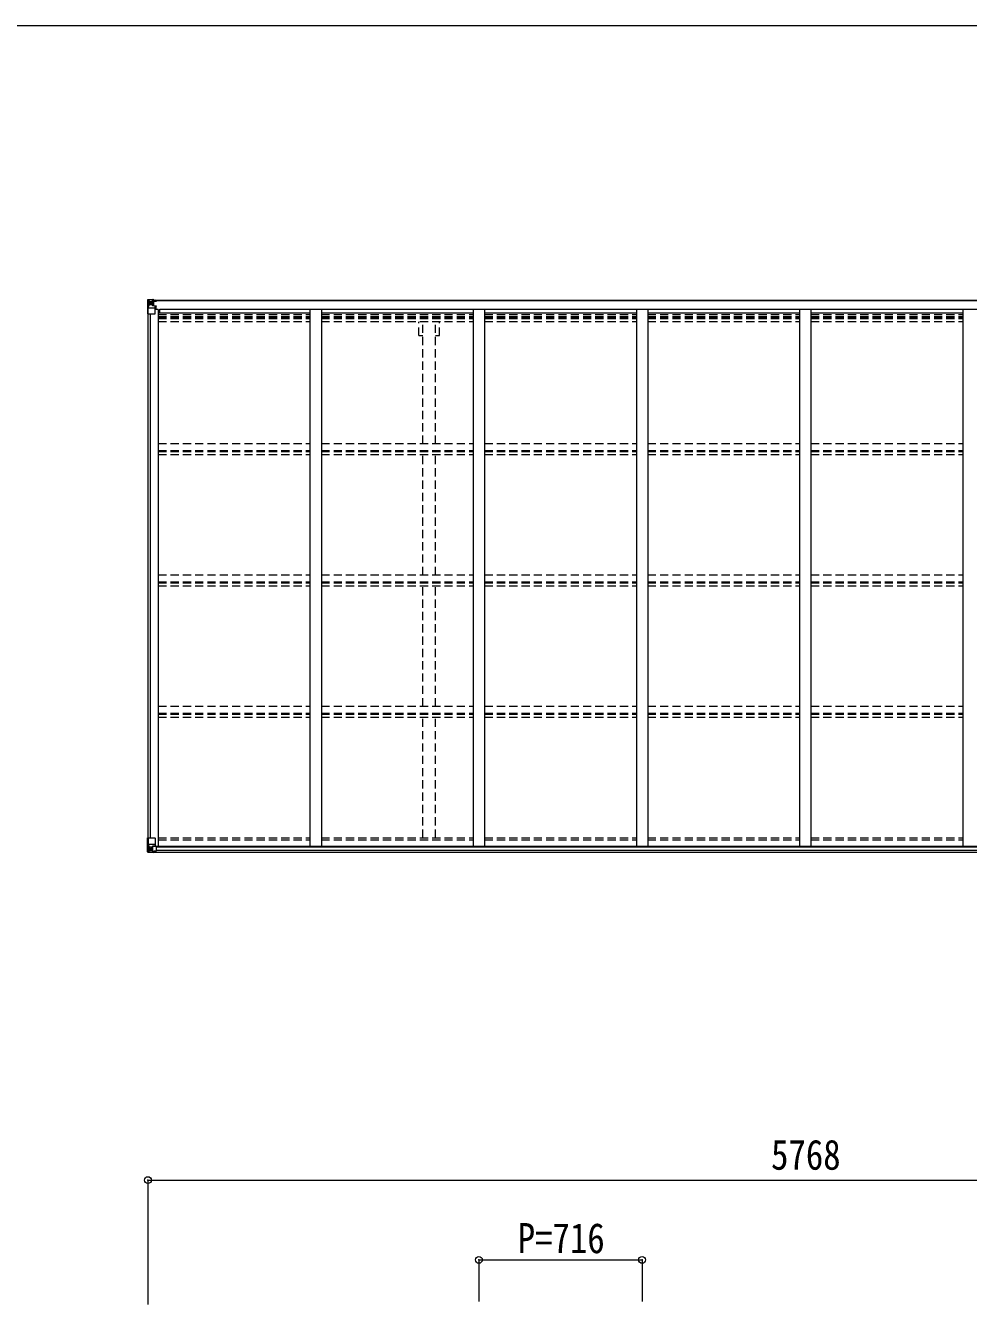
# Model space of a CAD drawing. Units: millimetres at full size, sheet at 1:30; details may follow other scales. Extents: x -8432 to 8432, y -5820 to 5820.
# Drawn here: x 89 to 4226, y 209 to 5820 of the extents above; entities that cross this region are included whole.
import ezdxf
from ezdxf.enums import TextEntityAlignment as Align

# ---------------------------------------------------------------- set-up
doc = ezdxf.new("R2010")
doc.units = ezdxf.units.MM
doc.header["$LTSCALE"] = 30
doc.header["$PDMODE"] = 32
doc.header["$PDSIZE"] = 30
doc.linetypes.add('DASHED1', pattern=[1.8, 1.2, -0.6])
for name, color, linetype, lineweight in [('0-3_ELV2', 4, 'Continuous', 9), ('0-4_TABLE1', 6, 'Continuous', 9), ('0-6_OTH_LINE', 6, 'Continuous', 9), ('F-0_240', 7, 'Continuous', 9)]:
    doc.layers.add(name, color=color, linetype=linetype, lineweight=lineweight)
doc.styles.add('ＭＳ ゴシック', font='')
doc.styles.get('ＭＳ ゴシック').set_extended_font_data('MS Gothic')

msp = doc.modelspace()

# ---------------------------------------------------------------- linework, layer by layer
at = {"layer": '0-3_ELV2'}
for p, q in [((647.77, 4615.91), (6372.77, 4615.91)), ((647.77, 4613.77), (6372.77, 4613.77)), ((626.27, 4555.14), (626.27, 2255.83)), ((635.97, 4555.14), (635.97, 2255.83)), ((671.27, 4573.79), (658.27, 4573.79)), ((671.27, 4573.79), (671.27, 2219.81)), ((671.27, 4560.11), (1337.27, 4560.11)), ((678.77, 4560.11), (678.77, 4575.63)), ((678.77, 4575.63), (6341.77, 4575.63)), ((1337.27, 4575.61), (1337.27, 2219.81)), ((1387.27, 4575.61), (1387.27, 2219.81)), ((1387.27, 4560.11), (2053.27, 4560.11)), ((2053.27, 4575.61), (2053.27, 2219.81)), ((2103.27, 4575.61), (2103.27, 2219.81)), ((2103.27, 4560.11), (2769.27, 4560.11)), ((2769.27, 4575.61), (2769.27, 2219.81)), ((2819.27, 4575.61), (2819.27, 2219.81)), ((2819.27, 4560.11), (3485.27, 4560.11)), ((3485.27, 4575.61), (3485.27, 2219.81)), ((3535.27, 4575.61), (3535.27, 2219.81)), ((3535.27, 4560.11), (4201.27, 4560.11)), ((4201.27, 4575.61), (4201.27, 2219.81)), ((651, 2219.81), (6369.53, 2219.81)), ((652.77, 2194.04), (6367.77, 2194.04)), ((662.77, 2217.55), (6357.77, 2217.55)), ((662.77, 2201.94), (6357.77, 2201.94))]:
    msp.add_line(p, q, dxfattribs=at)
at = {"layer": '0-3_ELV2', "linetype": 'DASHED1'}
for p, q in [((671.27, 4551.72), (1337.27, 4551.72)), ((1387.27, 4551.72), (2053.27, 4551.72)), ((2103.27, 4551.72), (2769.27, 4551.72)), ((2819.27, 4551.72), (3485.27, 4551.72)), ((3535.27, 4551.72), (4201.27, 4551.72)), ((671.27, 4543.52), (1337.27, 4543.52)), ((671.27, 4539.59), (1337.27, 4539.59)), ((671.27, 4534.51), (1337.27, 4534.51)), ((671.27, 4521.5), (1337.27, 4521.5)), ((1387.27, 4543.52), (2053.27, 4543.52)), ((1387.27, 4539.59), (2053.27, 4539.59)), ((1387.27, 4534.51), (2053.27, 4534.51)), ((1387.27, 4521.5), (2053.27, 4521.5)), ((1815.07, 4459.91), (1815.07, 4520.31)), ((1832.77, 3985.76), (1832.77, 4520.31)), ((1887.77, 3985.76), (1887.77, 4520.31)), ((1905.47, 4459.91), (1905.47, 4520.31)), ((2103.27, 4543.52), (2769.27, 4543.52)), ((2103.27, 4539.59), (2769.27, 4539.59)), ((2103.27, 4534.51), (2769.27, 4534.51)), ((2103.27, 4521.5), (2769.27, 4521.5)), ((2819.27, 4543.52), (3485.27, 4543.52)), ((2819.27, 4539.59), (3485.27, 4539.59)), ((2819.27, 4534.51), (3485.27, 4534.51)), ((2819.27, 4521.5), (3485.27, 4521.5)), ((3535.27, 4543.52), (4201.27, 4543.52)), ((3535.27, 4539.59), (4201.27, 4539.59)), ((3535.27, 4534.51), (4201.27, 4534.51)), ((3535.27, 4521.5), (4201.27, 4521.5)), ((1815.07, 4459.91), (1832.77, 4459.91)), ((1887.77, 4459.91), (1905.47, 4459.91)), ((671.27, 3985.76), (1337.23, 3985.76)), ((1387.27, 3985.76), (2053.23, 3985.76)), ((2103.27, 3985.76), (2769.23, 3985.76)), ((2819.27, 3985.76), (3485.23, 3985.76)), ((3535.27, 3985.76), (4201.23, 3985.76)), ((671.27, 3956.03), (1337.23, 3956.03)), ((671.27, 3951.48), (1337.23, 3951.48)), ((671.27, 3938.47), (1337.23, 3938.47)), ((1387.27, 3956.03), (2053.23, 3956.03)), ((1387.27, 3951.48), (2053.23, 3951.48)), ((1387.27, 3938.47), (2053.23, 3938.47)), ((1832.77, 3409.69), (1832.77, 3938.47)), ((1887.77, 3409.69), (1887.77, 3938.47)), ((2103.27, 3956.03), (2769.23, 3956.03)), ((2103.27, 3951.48), (2769.23, 3951.48)), ((2103.27, 3938.47), (2769.23, 3938.47)), ((2819.27, 3956.03), (3485.23, 3956.03)), ((2819.27, 3951.48), (3485.23, 3951.48)), ((2819.27, 3938.47), (3485.23, 3938.47)), ((3535.27, 3956.03), (4201.23, 3956.03)), ((3535.27, 3951.48), (4201.23, 3951.48)), ((3535.27, 3938.47), (4201.23, 3938.47)), ((671.27, 3409.69), (1337.23, 3409.69)), ((671.27, 3379.95), (1337.23, 3379.95)), ((671.27, 3375.4), (1337.23, 3375.4)), ((1387.27, 3409.69), (2053.23, 3409.69)), ((1387.27, 3379.95), (2053.23, 3379.95)), ((1387.27, 3375.4), (2053.23, 3375.4)), ((2103.27, 3409.69), (2769.23, 3409.69)), ((2103.27, 3379.95), (2769.23, 3379.95)), ((2103.27, 3375.4), (2769.23, 3375.4)), ((2819.27, 3409.69), (3485.23, 3409.69)), ((2819.27, 3379.95), (3485.23, 3379.95)), ((2819.27, 3375.4), (3485.23, 3375.4)), ((3535.27, 3409.69), (4201.23, 3409.69)), ((3535.27, 3379.95), (4201.23, 3379.95)), ((3535.27, 3375.4), (4201.23, 3375.4)), ((671.27, 3362.39), (1337.23, 3362.39)), ((1387.27, 3362.39), (2053.23, 3362.39)), ((1832.77, 2833.61), (1832.77, 3362.39)), ((1887.77, 2833.61), (1887.77, 3362.39)), ((2103.27, 3362.39), (2769.23, 3362.39)), ((2819.27, 3362.39), (3485.23, 3362.39)), ((3535.27, 3362.39), (4201.23, 3362.39)), ((671.27, 2833.61), (1337.23, 2833.61)), ((1387.27, 2833.61), (2053.23, 2833.61)), ((2103.27, 2833.61), (2769.23, 2833.61)), ((2819.27, 2833.61), (3485.23, 2833.61)), ((3535.27, 2833.61), (4201.23, 2833.61)), ((671.27, 2803.87), (1337.23, 2803.87)), ((671.27, 2799.33), (1337.23, 2799.33)), ((671.27, 2786.32), (1337.23, 2786.32)), ((1387.27, 2803.87), (2053.23, 2803.87)), ((1387.27, 2799.33), (2053.23, 2799.33)), ((1387.27, 2786.32), (2053.23, 2786.32)), ((1832.77, 2256.79), (1832.77, 2786.32)), ((1887.77, 2256.79), (1887.77, 2786.32)), ((2103.27, 2803.87), (2769.23, 2803.87)), ((2103.27, 2799.33), (2769.23, 2799.33)), ((2103.27, 2786.32), (2769.23, 2786.32)), ((2819.27, 2803.87), (3485.23, 2803.87)), ((2819.27, 2799.33), (3485.23, 2799.33)), ((2819.27, 2786.32), (3485.23, 2786.32)), ((3535.27, 2803.87), (4201.23, 2803.87)), ((3535.27, 2799.33), (4201.23, 2799.33)), ((3535.27, 2786.32), (4201.23, 2786.32)), ((671.27, 2255.98), (1337.27, 2255.98)), ((671.27, 2247.64), (1337.27, 2247.64)), ((1387.27, 2255.98), (2053.27, 2255.98)), ((1387.27, 2247.64), (2053.27, 2247.64)), ((2103.27, 2255.98), (2769.27, 2255.98)), ((2103.27, 2247.64), (2769.27, 2247.64)), ((2819.27, 2255.98), (3485.27, 2255.98)), ((2819.27, 2247.64), (3485.27, 2247.64)), ((3535.27, 2255.98), (4201.27, 2255.98)), ((3535.27, 2247.64), (4201.27, 2247.64))]:
    msp.add_line(p, q, dxfattribs=at)
at = {"layer": '0-4_TABLE1'}
for p, q in [((624.27, 4615.85), (624.27, 4555.14)), ((652.77, 4618.54), (625.2, 4616.85)), ((625.2, 4616.81), (625.2, 4616.85)), ((634.17, 4617.24), (626.25, 4616.76)), ((627.11, 4615.79), (627.11, 4615.73)), ((627.11, 4555.14), (627.11, 4615.73)), ((631.08, 4612.35), (628.34, 4616.02)), ((631.93, 4608.84), (634.27, 4608.9)), ((631.93, 4595.37), (631.93, 4608.84)), ((646.27, 4618.03), (634.27, 4617.24)), ((647.77, 4608.9), (634.27, 4608.9)), ((639.75, 4601.7), (639.75, 4600.74)), ((646.27, 4592.04), (646.27, 4618.14)), ((646.27, 4617.26), (652.77, 4617.65)), ((647.77, 4612.43), (646.27, 4612.43)), ((652.77, 4616.73), (647.77, 4616.64)), ((656.27, 4612.07), (647.77, 4612.07)), ((651.77, 4607.14), (647.77, 4607.14)), ((647.87, 4610.77), (651.77, 4610.77)), ((648.26, 4611.15), (658.27, 4611.23)), ((648.26, 4610.98), (648.26, 4611.15)), ((663.27, 4611.11), (648.26, 4610.98)), ((648.27, 4613.1), (648.27, 4611.15)), ((656.27, 4613.1), (648.27, 4613.1)), ((656.27, 4613.07), (648.27, 4613.07)), ((651.77, 4591.04), (651.77, 4611.01)), ((652.77, 4615.91), (652.77, 4618.54)), ((656.27, 4612.07), (656.27, 4613.77)), ((657.77, 4616.34), (657.77, 4615.91)), ((658.07, 4616.34), (657.77, 4616.34)), ((658.07, 4616.34), (659.76, 4615.91)), ((658.27, 4612.84), (664.27, 4612.84)), ((663.27, 4613.77), (663.27, 4612.84)), ((664.27, 4611.16), (664.27, 4613.77)), ((624.27, 4555.14), (657.27, 4555.14)), ((627.66, 4582.02), (631.8, 4594.11)), ((627.66, 4582.02), (634.27, 4581.81)), ((634.27, 4595.34), (631.93, 4595.37)), ((647.77, 4595.34), (634.27, 4595.34)), ((634.27, 4595.34), (634.27, 4595.34)), ((634.27, 4581.81), (658.27, 4581.81)), ((647.09, 4591.78), (657.44, 4590.13)), ((647.09, 4591.15), (647.09, 4591.78)), ((657.44, 4589.5), (647.09, 4591.15)), ((651.77, 4598.94), (647.77, 4598.94)), ((657.44, 4590.13), (657.44, 4589.5)), ((657.72, 4590.05), (662.77, 4590.01)), ((658.27, 4556.14), (658.27, 4589.24)), ((662.77, 4588.29), (658.27, 4588.27)), ((662.77, 4578.14), (658.27, 4578.14)), ((661.77, 4590.02), (661.77, 4588.28)), ((662.77, 4573.79), (662.77, 4590.01)), ((624.27, 2255.83), (657.27, 2255.83)), ((624.27, 2195.12), (624.27, 2255.83)), ((627.11, 2255.83), (627.11, 2195.25)), ((658.27, 2254.83), (658.27, 2221.74)), ((625.2, 2194.17), (625.2, 2194.12)), ((634.17, 2193.74), (626.25, 2194.21)), ((627.11, 2195.18), (627.11, 2195.25)), ((627.66, 2228.95), (634.27, 2229.17)), ((627.66, 2228.95), (631.8, 2216.87)), ((631.08, 2198.62), (628.34, 2194.96)), ((634.27, 2215.64), (631.93, 2215.6)), ((631.93, 2215.6), (631.93, 2202.13)), ((631.93, 2202.13), (634.27, 2202.07)), ((634.27, 2229.17), (658.27, 2229.17)), ((634.27, 2215.64), (634.27, 2215.63)), ((646.27, 2215.63), (634.27, 2215.63)), ((634.27, 2202.08), (646.27, 2202.08)), ((646.27, 2192.95), (634.27, 2193.73)), ((638.79, 2209.27), (638.79, 2210.23)), ((646.27, 2219.62), (652.77, 2219.62)), ((646.27, 2219.62), (646.27, 2192.83)), ((657.44, 2221.48), (647.09, 2219.82)), ((647.09, 2219.82), (647.09, 2219.62)), ((649.79, 2219.62), (657.44, 2220.84)), ((652.77, 2219.62), (661.77, 2219.59)), ((652.77, 2192.44), (652.77, 2198.38)), ((661.77, 2197.81), (652.77, 2197.75)), ((657.44, 2220.84), (657.44, 2221.48)), ((662.77, 2218.68), (662.77, 2198.52))]:
    msp.add_line(p, q, dxfattribs=at)
for points in [[(637.83, 4602.66), (636.87, 4602.66), (636.87, 4603.62), (637.83, 4603.62)], [(638.79, 4604.58), (638.79, 4605.54), (639.75, 4605.54), (639.75, 4604.58)], [(639.75, 4600.74), (638.79, 4600.74), (638.79, 4601.7)], [(640.71, 4603.62), (641.67, 4603.62), (641.67, 4602.66), (640.71, 4602.66)], [(652.77, 4617.14), (647.77, 4617.14), (647.77, 4591.68)], [(658.27, 4612.84), (658.27, 4611.22), (664.27, 4611.27)], [(625.2, 2194.12), (634.27, 2193.57), (652.77, 2192.44)], [(637.83, 2207.35), (636.87, 2207.35), (636.87, 2208.31), (637.83, 2208.31)], [(638.79, 2210.23), (639.75, 2210.23), (639.75, 2209.27)], [(639.75, 2206.39), (639.75, 2205.43), (638.79, 2205.43), (638.79, 2206.39)], [(640.71, 2208.31), (641.67, 2208.31), (641.67, 2207.35), (640.71, 2207.35)], [(662.77, 2198.52), (662.75, 2198.42), (652.77, 2198.38)]]:
    msp.add_lwpolyline(points, dxfattribs=at)
for centre in [(639.27, 4603.14), (639.27, 2207.83)]:
    msp.add_circle(centre, 5.3, dxfattribs=at)
for centre, radius, start, end in [((625.26, 4615.85), 0.999, 93.4424, 179.95083), ((625.26, 4615.81), 0.999, 93.4424, 179.95083), ((625.27, 4615.85), 1, 93.50017, 180.00079), ((626.42, 4629.46), 12.7, 269.24466, 275.10311), ((628.39, 4615.85), 1.28, 131.17831, 182.45895), ((637.83, 4604.58), 0.96, 270, 0), ((637.83, 4601.7), 0.96, 0, 90), ((640.71, 4604.58), 0.96, 180, 270), ((640.71, 4601.7), 0.96, 90, 180), ((648.27, 4613.6), 0.5, 179.99802, 269.99691), ((648.27, 4613.57), 0.5, 180.00109, 270.00109), ((648.27, 4610.64), 0.5, 90.52895, 180.04464), ((648.28, 4610.47), 0.513, 91.88028, 181.04707), ((663.4, 4618.8), 7.69, 268.96999, 276.43426), ((647.2, 4592.72), 0.937, 182.32209, 263.26766), ((647.2, 4592.08), 0.937, 182.32209, 263.26766), ((657.27, 4556.14), 1, 270, 0), ((657.33, 4589.2), 0.937, 2.32209, 83.26766), ((657.33, 4588.57), 0.937, 2.32209, 83.26766), ((657.27, 2254.83), 1, 0, 90), ((625.26, 2195.16), 0.999, 180.04917, 266.5576), ((625.26, 2195.13), 0.999, 180.04917, 266.5576), ((625.27, 2195.12), 1, 179.99921, 266.49983), ((626.42, 2181.52), 12.7, 84.89689, 90.75534), ((628.39, 2195.13), 1.28, 177.54105, 228.82169), ((637.83, 2209.27), 0.96, 270, 0), ((637.83, 2206.39), 0.96, 0, 90), ((640.71, 2209.27), 0.96, 180, 270), ((640.71, 2206.39), 0.96, 90, 180), ((647.2, 2218.89), 0.937, 96.73234, 129.06602), ((657.33, 2222.41), 0.937, 276.73234, 357.67791), ((657.33, 2221.77), 0.937, 276.73234, 357.67791)]:
    msp.add_arc(centre, radius, start, end, dxfattribs=at)
for centre, major_axis, ratio, start_param, end_param in [((826.2, 4629.16), (201, 12.36), 0.060933, 3.1373463, 3.1378449), ((627.2, 4616.93), (2, 0.12), 0.060933, 3.1378449, 4.2119296), ((627.4, 4613.83), (-0.02, 3), 0.466854, 5.5234897, 6.1575023), ((629.06, 4608.76), (0.03, 5), 0.573921, 4.7320603, 5.5159136), ((552.52, 4608.9), (81.75, 0), 0.061163, 0, 0.0007725), ((628.38, 4584.37), (0.85, 2.32), 0.403757, 2.3087461, 3.2744049), ((630.53, 4595.39), (0, 3), 0.468246, 4.2703918, 4.7058971), ((627.2, 2194.04), (2, -0.12), 0.060933, 2.0712557, 3.1453404), ((826.2, 2181.81), (201, -12.36), 0.060933, 3.1453404, 3.145839), ((628.38, 2226.61), (0.85, -2.32), 0.403757, 3.0087805, 3.9744392), ((627.4, 2197.14), (-0.02, -3), 0.466854, 0.125683, 0.7596956), ((629.06, 2202.21), (0.03, -5), 0.573921, 0.7672717, 1.551125), ((630.53, 2215.58), (0, -3), 0.468246, 1.5772882, 2.0127935), ((552.52, 2202.08), (81.75, 0), 0.061163, 6.2824128, 6.2831853), ((661.77, 2218.68), (1, -0.021), 0.906239, 0.0187047, 1.589501), ((661.77, 2198.52), (1, 0.012), 0.707053, 4.7036637, 6.124411)]:
    msp.add_ellipse(centre, major_axis=major_axis, ratio=ratio, start_param=start_param, end_param=end_param, dxfattribs=at)
at = {"layer": '0-6_OTH_LINE'}
for p, q in [((626.27, 754.86), (626.27, 209.45)), ((626.27, 754.86), (6394.27, 754.86)), ((2078.27, 404.86), (2078.27, 222.41)), ((2078.27, 404.86), (2794.27, 404.86)), ((2794.27, 404.86), (2794.27, 222.41))]:
    msp.add_line(p, q, dxfattribs=at)
for p in [(626.27, 754.86), (2078.27, 404.86), (2794.27, 404.86)]:
    msp.add_point(p, dxfattribs=at)
at = {"layer": 'F-0_240', "color": 5}
msp.add_line((-8432.06, 5820), (8007.94, 5820), dxfattribs=at)

# ---------------------------------------------------------------- texts
at = {"layer": '0-6_OTH_LINE', "color": 7, "style": 'ＭＳ ゴシック', "width": 0.85}
for s, p in [('5768', (3360.27, 760.86)), ('P=716', (2248.77, 394.86))]:
    msp.add_text(s, height=132, dxfattribs=at).set_placement(p, align=Align.BOTTOM_LEFT)

doc.saveas('drawing.dxf')
